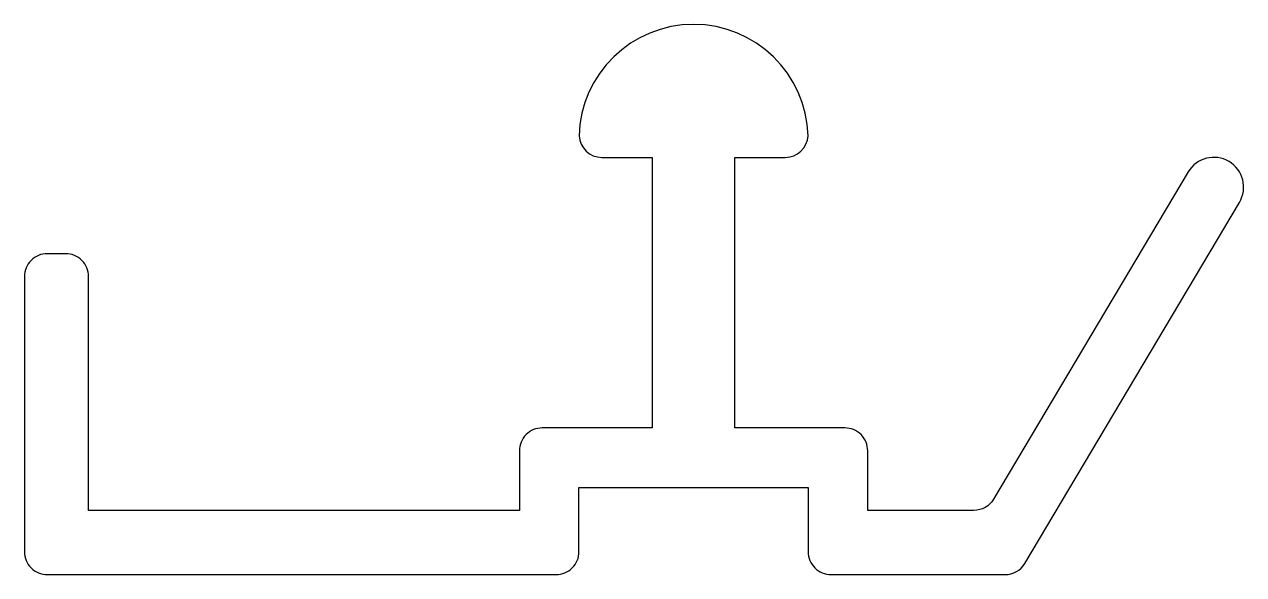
# Model space of a CAD drawing. Extents: x 169.4 to 196, y 231.7 to 243.7.
import ezdxf

# ---------------------------------------------------------------- set-up
doc = ezdxf.new("R2010")
doc.units = 0
doc.layers.get('0').update_dxf_attribs({"linetype": 'CONTINUOUS'})

msp = doc.modelspace()

# ---------------------------------------------------------------- linework, layer by layer
msp.add_lwpolyline([(181.461, 232.225), (181.461, 233.625), (186.461, 233.625), (186.461, 232.225, 0.414214), (186.961, 231.725), (190.757, 231.725, 0.264462), (191.186, 231.97), (195.87, 239.843, 1), (194.752, 240.508), (190.506, 233.37, -0.264462), (190.077, 233.125), (187.761, 233.125), (187.761, 234.425, 0.414214), (187.261, 234.925), (184.861, 234.925), (184.861, 240.825), (185.961, 240.825, 0.396219), (186.46, 241.295, 0.972729), (181.462, 241.295, 0.396219), (181.961, 240.825), (183.061, 240.825), (183.061, 234.925), (180.661, 234.925, 0.414214), (180.161, 234.425), (180.161, 233.125), (170.761, 233.125), (170.761, 238.225, 0.414214), (170.261, 238.725), (169.861, 238.725, 0.414214), (169.361, 238.225), (169.361, 232.225, 0.414214), (169.861, 231.725), (180.961, 231.725, 0.414214)], format="xyb", close=True)

doc.saveas('drawing.dxf')
